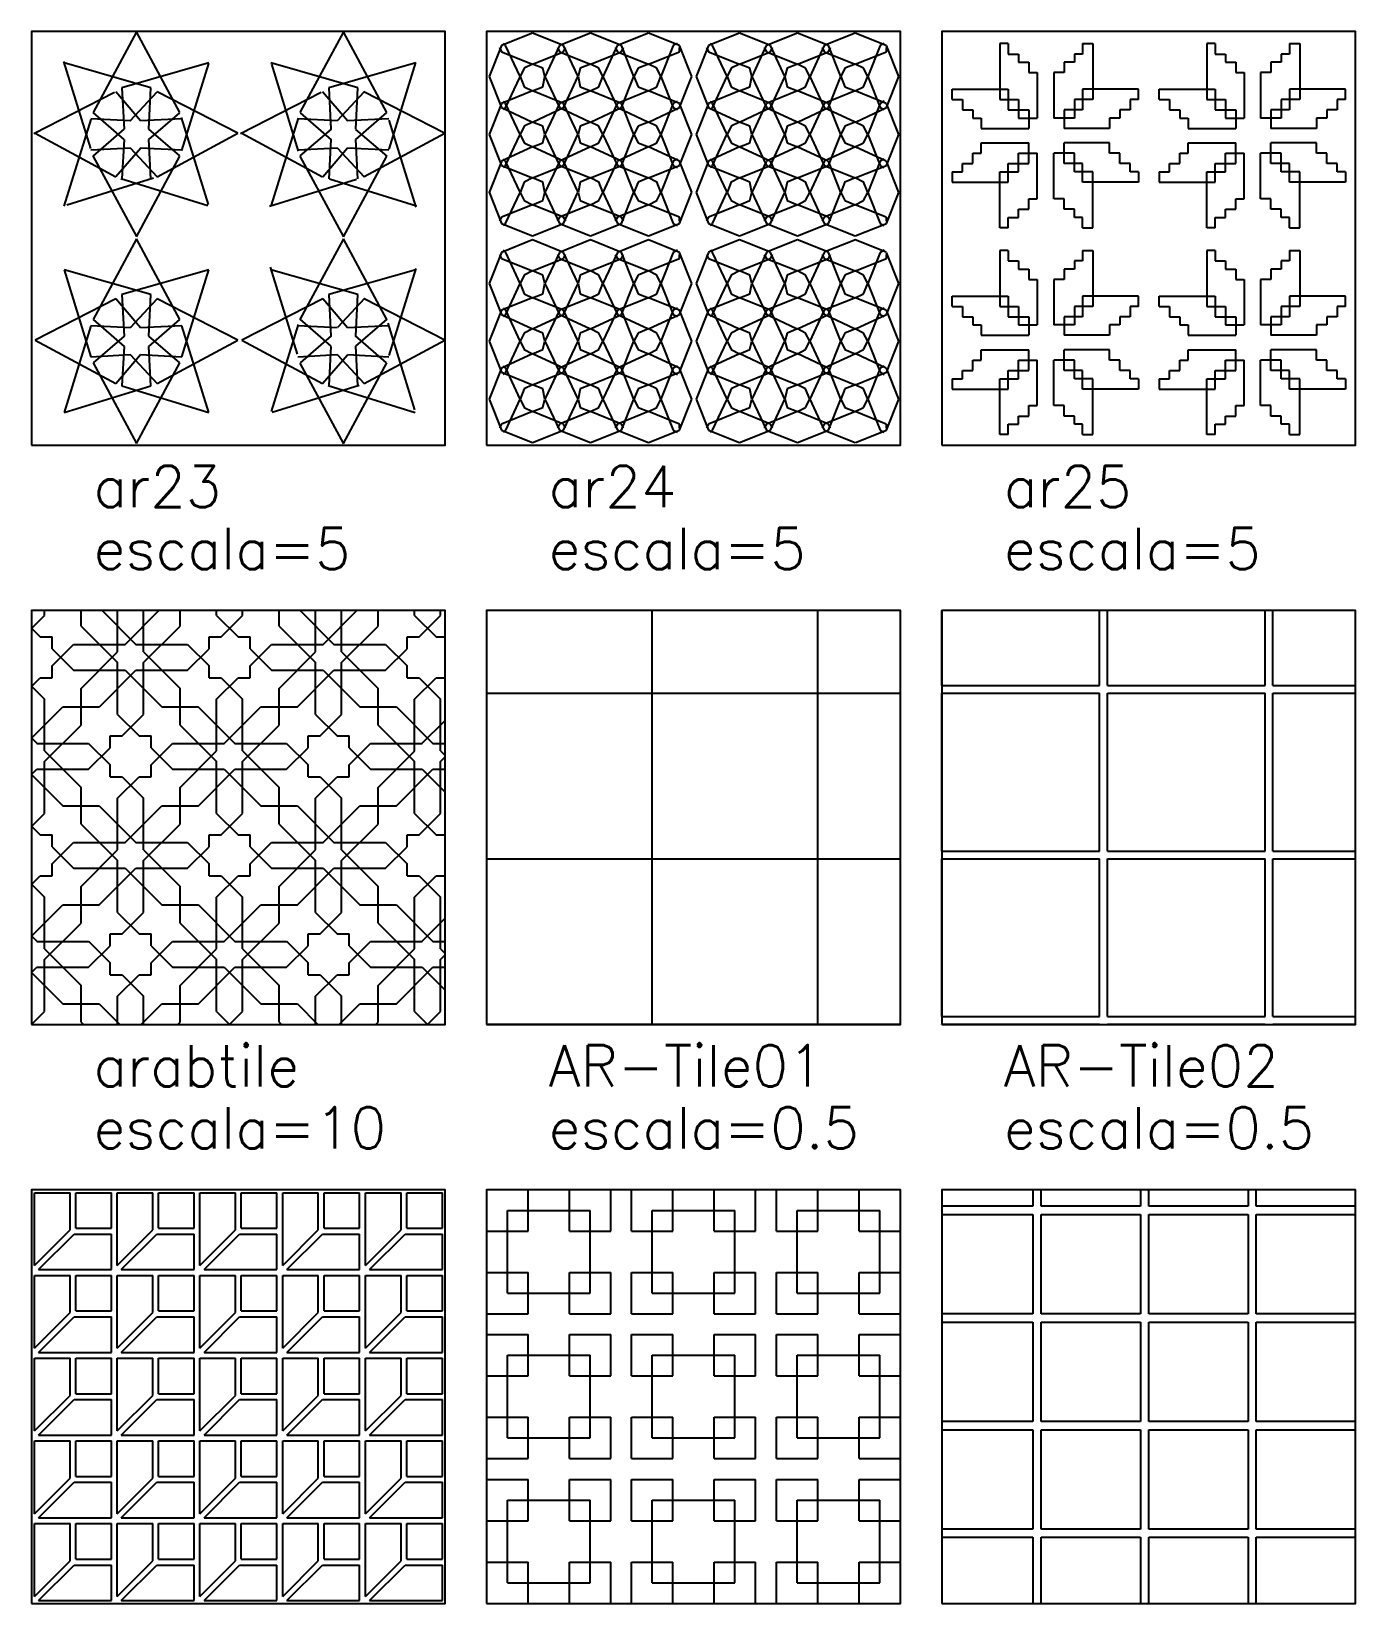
# Model space of a CAD drawing. Header units: inches. Extents: x -1 to 462, y -162 to 137.
# Drawn here: x 44 to 76, y 28 to 66 of the extents above; entities that cross this region are included whole.
import ezdxf

# ---------------------------------------------------------------- set-up
doc = ezdxf.new("R2010")
doc.units = ezdxf.units.IN
doc.header["$MEASUREMENT"] = 0
for name, color, linetype in [('HATCH', 7, 'Continuous'), ('RECTANGLE', 7, 'Continuous'), ('TEXT', 5, 'Continuous')]:
    doc.layers.add(name, color=color, linetype=linetype)
doc.styles.add('nr', font='simplex.shx')

msp = doc.modelspace()

# ---------------------------------------------------------------- hatches: boundary and pattern name
at = {"layer": 'HATCH'}
h = msp.add_hatch(dxfattribs=at)
h.set_pattern_fill('AR23', color=256, scale=5, style=0, pattern_type=2)
h.set_pattern_definition([(319.0856, (45.45, 59), (34.9999910404786, -30.00001190080878), [0.99247, -98.254695]), (266.9871999999999, (46.2, 58.34999999999999), (-3.020834205696987e-07, -5.000000896012411), [0.9513150000000001, -94.18017499999999]), (342.8015, (46.15000000000001, 57.40000000000001), (65.00001218662302, -19.99995204368025), [2.198295, -217.631185]), (107.1985, (48.25, 56.75), (-44.99989558479326, 145.000030401589), [2.198295, -217.631185]), (182.8624, (47.59999999999999, 58.84999999999999), (-95.00000008265181, -4.999993233781153), [1.00125, -99.123675]), (130.6013, (46.59999999999999, 58.8), (-4.999999676983542, 5.000000369338935), [0.921955, -45.17576999999999]), (207.1497, (46, 59.5), (-184.9999673653353, -95.00005886359952), [2.19146, -216.95461]), (331.6992, (44.05, 58.5), (9.99999711498744, -5.000005668033573), [2.214725, -71.60939]), (49.3987, (46, 57.45), (25.00000210618546, 29.99999509077873), [0.921955, -45.17576999999999]), (357.1376000000001, (46.59999999999999, 58.15000000000001), (4.999998403369144, 2.453568820753871e-06), [1.00125, -99.123675]), (72.8015, (47.59999999999999, 58.09999999999999), (19.99995204368021, 65.00001218662304), [2.198295, -217.631185]), (195.9454, (48.25, 60.2), (-14.99999918361238, -5.000003209586752), [2.184035, -34.216515]), (272.8624, (46.15000000000001, 59.59999999999999), (4.999993233781105, -95.00000008265181), [1.00125, -99.123675]), (220.9144, (46.2, 58.59999999999999), (-39.99998901158046, -35.0000092740183), [0.99247, -98.254695]), (298.3008, (45.45, 57.95), (30.00004437104649, -54.99997559881542), [2.214724999999999, -71.60938999999998]), (61.6992, (46.5, 56), (5.000005668033576, 9.999997114987439), [2.214724999999999, -71.60938999999998]), (139.0856, (47.55, 57.95), (-34.9999910404786, 30.00001190080878), [0.99247, -98.254695]), (87.13760000000002, (46.8, 58.59999999999999), (-2.453568818325258e-06, 4.999998403369144), [1.00125, -99.123675]), (164.0546, (46.84999999999999, 59.59999999999999), (-20.00000063326075, 4.999999446481903), [2.184035, -34.216515]), (287.1985, (44.75, 60.2), (44.99989558479331, -145.000030401589), [2.198294999999999, -217.631185]), (3.0128, (45.40000000000001, 58.09999999999999), (90.00000005848693, 5.000020524395399), [0.9513149999999999, -94.18017499999996]), (312.8789, (46.34999999999999, 58.15000000000001), (4.999999639869265, -5.000003147602231), [0.9552499999999999, -94.569615]), (28.3008, (47, 57.45), (54.99997559881541, 30.00004437104652), [2.214725, -71.60939]), (152.8503, (48.95, 58.5), (-10.0000006840428, 5.000003422313176), [2.19146, -216.95461]), (227.1211, (47, 59.5), (-59.99999876623819, -65.00000396470405), [0.9552499999999999, -94.569615]), (176.9872, (46.34999999999999, 58.8), (-5.000000896012411, 3.020834158512509e-07), [0.9513149999999999, -94.18017499999996]), (252.8015, (45.40000000000001, 58.84999999999999), (-19.99995204368019, -65.00001218662304), [2.198295, -217.631185]), (17.1985, (44.75, 56.75), (145.000030401589, 44.99989558479328), [2.198295, -217.631185]), (93.0128, (46.84999999999999, 57.40000000000001), (-5.000020524395403, 90.00000005848693), [0.9513149999999999, -94.18017499999996]), (40.91439999999999, (46.8, 58.34999999999999), (39.99998901158045, 35.00000927401831), [0.99247, -98.254695]), (118.3008, (47.55, 59), (-30.00004437104652, 54.99997559881541), [2.214725, -71.60939]), (241.6992, (46.5, 60.95), (-5.000005668033581, -9.999997114987437), [2.214725, -71.60939])])
h.paths.add_polyline_path([(44, 56), (54, 56), (54, 66), (44, 66)])
h = msp.add_hatch(dxfattribs=at)
h.set_pattern_fill('AR24', color=256, scale=5, style=0, pattern_type=2)
h.set_pattern_definition([(201.8014, (58.90000000000001, 60.95), (-10.00000118598219, -4.999996666436876), [0.807775, -26.11805]), (244.9831, (58.15000000000001, 60.65000000000001), (-30.000009167887, -64.99999790085532), [0.8276450000000001, -81.93708000000001]), (295.0169, (57.8, 59.90000000000001), (5.00000072831503, -10.0000010274024), [0.8276450000000001, -81.93708000000001]), (334.9830999999999, (58.15000000000001, 59.15000000000001), (64.99999790085529, -30.00000916788706), [0.8276449999999999, -81.93707999999998]), (25.0169, (58.90000000000001, 58.8), (10.00000102740241, 5.000000728315026), [0.8276450000000001, -81.93708000000001]), (68.1986, (59.65000000000001, 59.15000000000001), (4.999999552503244, 15.00000136505385), [0.807775, -26.11805]), (111.8014, (59.95, 59.90000000000001), (-4.999996666436877, 10.00000118598219), [0.8077749999999998, -26.11804999999999]), (158.1986, (59.65000000000001, 60.65000000000001), (-15.00000136505385, 4.999999552503248), [0.807775, -26.11805]), (201.8014, (57.5, 60.95), (-10.00000118598219, -4.999996666436876), [0.807775, -26.11805]), (244.9831, (56.75, 60.65000000000001), (-30.000009167887, -64.99999790085532), [0.8276450000000001, -81.93708000000001]), (295.0169, (56.40000000000001, 59.90000000000001), (5.00000072831503, -10.0000010274024), [0.8276450000000001, -81.93708000000001]), (334.9830999999999, (56.75, 59.15000000000001), (64.99999790085529, -30.00000916788706), [0.8276449999999999, -81.93707999999998]), (25.0169, (57.5, 58.8), (10.00000102740241, 5.000000728315026), [0.8276450000000001, -81.93708000000001]), (68.1986, (58.25, 59.15000000000001), (4.999999552503244, 15.00000136505385), [0.807775, -26.11805]), (111.8014, (58.55, 59.90000000000001), (-4.999996666436877, 10.00000118598219), [0.8077749999999998, -26.11804999999999]), (158.1986, (58.25, 60.65000000000001), (-15.00000136505385, 4.999999552503248), [0.807775, -26.11805]), (201.8014, (56.09999999999999, 60.95), (-10.00000118598219, -4.999996666436876), [0.807775, -26.11805]), (248.1986, (55.34999999999999, 60.65000000000001), (-4.999999552503249, -15.00000136505385), [0.807775, -26.11805]), (291.8014, (55.05, 59.90000000000001), (4.999996666436876, -10.00000118598219), [0.807775, -26.11805]), (334.9830999999999, (55.34999999999999, 59.15000000000001), (64.99999790085529, -30.00000916788706), [0.8276449999999999, -81.93707999999998]), (25.0169, (56.09999999999999, 58.8), (10.00000102740241, 5.000000728315026), [0.8276450000000001, -81.93708000000001]), (64.9831, (56.84999999999999, 59.15000000000001), (30.00000916788702, 64.9999979008553), [0.8276450000000001, -81.93708000000001]), (115.0169, (57.2, 59.90000000000001), (-5.000000728315026, 10.00000102740241), [0.8276450000000001, -81.93708000000001]), (158.1986, (56.84999999999999, 60.65000000000001), (-15.00000136505385, 4.999999552503248), [0.807775, -26.11805]), (201.8014, (56.09999999999999, 59.55), (-10.00000118598219, -4.999996666436876), [0.807775, -26.11805]), (248.1986, (55.34999999999999, 59.25), (-4.999999552503249, -15.00000136505385), [0.807775, -26.11805]), (291.8014, (55.05, 58.5), (4.999996666436876, -10.00000118598219), [0.807775, -26.11805]), (338.1986, (55.34999999999999, 57.75), (15.00000136505385, -4.99999955250325), [0.807775, -26.11805]), (21.8014, (56.09999999999999, 57.45), (10.00000118598218, 4.999996666436876), [0.807775, -26.11805]), (64.9831, (56.84999999999999, 57.75), (30.00000916788702, 64.9999979008553), [0.8276450000000001, -81.93708000000001]), (115.0169, (57.2, 58.5), (-5.000000728315026, 10.00000102740241), [0.8276450000000001, -81.93708000000001]), (158.1986, (56.84999999999999, 59.25), (-15.00000136505385, 4.999999552503248), [0.807775, -26.11805]), (201.8014, (57.5, 58.8), (-10.00000118598219, -4.999996666436876), [0.26926, -26.656565]), (255.9638, (57.25, 58.7), (5.005972490979005e-06, -5.000002879359164), [0.206155, -20.409375]), (284.0362, (57.2, 58.5), (4.999990286806231, -15.0000027299487), [0.206155, -20.409375]), (338.1986, (57.25, 58.3), (15.00000136505385, -4.99999955250325), [0.26926, -26.656565]), (26.5651, (57.5, 58.2), (4.999995789704538, 5.000006546981903), [0.223605, -10.956735]), (63.4349, (57.7, 58.3), (2.024535763478497e-06, 5.00000005031209), [0.223605, -10.956735]), (116.5651, (57.8, 58.5), (-5.000006546981903, 4.999995789704538), [0.223605, -10.956735]), (153.4349, (57.7, 58.7), (-5.00000005031209, 2.024535762923385e-06), [0.223605, -10.956735]), (205.0169, (57.5, 58.2), (-10.00000102740241, -5.000000728315026), [0.8276450000000001, -81.93708000000001]), (244.9831, (56.75, 57.84999999999999), (-30.000009167887, -64.99999790085532), [0.8276450000000001, -81.93708000000001]), (295.0169, (56.40000000000001, 57.09999999999999), (5.00000072831503, -10.0000010274024), [0.8276450000000001, -81.93708000000001]), (338.1986, (56.75, 56.34999999999999), (15.00000136505385, -4.99999955250325), [0.807775, -26.11805]), (21.8014, (57.5, 56.05), (10.00000118598218, 4.999996666436876), [0.807775, -26.11805]), (68.1986, (58.25, 56.34999999999999), (4.999999552503244, 15.00000136505385), [0.807775, -26.11805]), (111.8014, (58.55, 57.09999999999999), (-4.999996666436877, 10.00000118598219), [0.8077749999999998, -26.11804999999999]), (154.9831, (58.25, 57.84999999999999), (-64.99999790085532, 30.000009167887), [0.8276450000000001, -81.93708000000001]), (205.0169, (56.09999999999999, 58.2), (-10.00000102740241, -5.000000728315026), [0.8276450000000001, -81.93708000000001]), (248.1986, (55.34999999999999, 57.84999999999999), (-4.999999552503249, -15.00000136505385), [0.807775, -26.11805]), (291.8014, (55.05, 57.09999999999999), (4.999996666436876, -10.00000118598219), [0.807775, -26.11805]), (338.1986, (55.34999999999999, 56.34999999999999), (15.00000136505385, -4.99999955250325), [0.807775, -26.11805]), (21.8014, (56.09999999999999, 56.05), (10.00000118598218, 4.999996666436876), [0.807775, -26.11805]), (64.9831, (56.84999999999999, 56.34999999999999), (30.00000916788702, 64.9999979008553), [0.8276450000000001, -81.93708000000001]), (115.0169, (57.2, 57.09999999999999), (-5.000000728315026, 10.00000102740241), [0.8276450000000001, -81.93708000000001]), (154.9831, (56.84999999999999, 57.84999999999999), (-64.99999790085532, 30.000009167887), [0.8276450000000001, -81.93708000000001]), (206.5651, (56.09999999999999, 57.45), (-4.999995789704538, -5.000006546981903), [0.223605, -10.956735]), (248.1986, (55.90000000000001, 57.34999999999999), (-4.999999552503249, -15.00000136505385), [0.26926, -26.656565]), (296.5651, (55.8, 57.09999999999999), (5.000006546981901, -4.99999578970454), [0.2236049999999999, -10.956735]), (333.4349, (55.90000000000001, 56.90000000000001), (5.00000005031209, -2.024535763200941e-06), [0.223605, -10.956735]), (21.8014, (56.09999999999999, 56.8), (10.00000118598218, 4.999996666436876), [0.26926, -26.656565]), (75.9638, (56.34999999999999, 56.90000000000001), (-5.005972490562671e-06, 5.000002879359165), [0.206155, -20.409375]), (101.3099, (56.40000000000001, 57.09999999999999), (-4.999988160808027, 20.00000376115476), [0.25495, -25.24014499999999]), (158.1986, (56.34999999999999, 57.34999999999999), (-15.00000136505385, 4.999999552503248), [0.26926, -26.656565]), (45, (55.40000000000001, 56.3), (0, 5.00000154724476), [0.07071, -7.000354999999999]), (64.9831, (55.45, 56.34999999999999), (30.00000916788702, 64.9999979008553), [0.8276450000000001, -81.93708000000001]), (115.0169, (55.8, 57.09999999999999), (-5.000000728315026, 10.00000102740241), [0.8276450000000001, -81.93708000000001]), (135, (55.45, 57.84999999999999), (-5.00000154724476, 0), [0.07071, -7.000354999999999]), (201.8014, (56.09999999999999, 56.8), (-10.00000118598219, -4.999996666436876), [0.807775, -26.11805]), (243.4349, (55.34999999999999, 56.5), (-2.024535762923385e-06, -5.00000005031209), [0.111805, -11.068535]), (116.5651, (56.90000000000001, 56.40000000000001), (-5.000006546981903, 4.999995789704538), [0.111805, -11.068535]), (158.1986, (56.84999999999999, 56.5), (-15.00000136505385, 4.999999552503248), [0.807775, -26.11805]), (201.8014, (57.5, 56.8), (-10.00000118598219, -4.999996666436876), [0.807775, -26.11805]), (243.4349, (56.75, 56.5), (-2.024535762923385e-06, -5.00000005031209), [0.111805, -11.068535]), (116.5651, (58.3, 56.40000000000001), (-5.000006546981903, 4.999995789704538), [0.111805, -11.068535]), (158.1986, (58.25, 56.5), (-15.00000136505385, 4.999999552503248), [0.807775, -26.11805]), (205.0169, (58.90000000000001, 58.2), (-10.00000102740241, -5.000000728315026), [0.8276450000000001, -81.93708000000001]), (244.9831, (58.15000000000001, 57.84999999999999), (-30.000009167887, -64.99999790085532), [0.8276450000000001, -81.93708000000001]), (295.0169, (57.8, 57.09999999999999), (5.00000072831503, -10.0000010274024), [0.8276450000000001, -81.93708000000001]), (338.1986, (58.15000000000001, 56.34999999999999), (15.00000136505385, -4.99999955250325), [0.807775, -26.11805]), (21.8014, (58.90000000000001, 56.05), (10.00000118598218, 4.999996666436876), [0.807775, -26.11805]), (68.1986, (59.65000000000001, 56.34999999999999), (4.999999552503244, 15.00000136505385), [0.807775, -26.11805]), (111.8014, (59.95, 57.09999999999999), (-4.999996666436877, 10.00000118598219), [0.8077749999999998, -26.11804999999999]), (154.9831, (59.65000000000001, 57.84999999999999), (-64.99999790085532, 30.000009167887), [0.8276450000000001, -81.93708000000001]), (201.8014, (58.90000000000001, 56.8), (-10.00000118598219, -4.999996666436876), [0.807775, -26.11805]), (243.4349, (58.15000000000001, 56.5), (-2.024535762923385e-06, -5.00000005031209), [0.111805, -11.068535]), (201.8014, (58.90000000000001, 57.45), (-10.00000118598219, -4.999996666436876), [0.26926, -26.656565]), (248.1986, (58.65000000000001, 57.34999999999999), (-4.999999552503249, -15.00000136505385), [0.26926, -26.656565]), (296.5651, (58.55, 57.09999999999999), (5.000006546981901, -4.99999578970454), [0.2236049999999999, -10.956735]), (338.1986, (58.65000000000001, 56.90000000000001), (15.00000136505385, -4.99999955250325), [0.26926, -26.656565]), (26.5651, (58.90000000000001, 56.8), (4.999995789704538, 5.000006546981903), [0.223605, -10.956735]), (63.4349, (59.09999999999999, 56.90000000000001), (2.024535763478497e-06, 5.00000005031209), [0.223605, -10.956735]), (111.8014, (59.2, 57.09999999999999), (-4.999996666436877, 10.00000118598219), [0.2692599999999999, -26.65656499999999]), (153.4349, (59.09999999999999, 57.34999999999999), (-5.00000005031209, 2.024535762923385e-06), [0.223605, -10.956735]), (90, (59.65000000000001, 56.40000000000001), (-4.999999999999999, 5), [0.1, -4.9]), (158.1986, (59.65000000000001, 56.5), (-15.00000136505385, 4.999999552503248), [0.807775, -26.11805]), (206.5651, (59.59999999999999, 57.90000000000001), (-4.999995789704538, -5.000006546981903), [0.111805, -11.068535]), (248.1986, (59.5, 57.84999999999999), (-4.999999552503249, -15.00000136505385), [0.807775, -26.11805]), (291.8014, (59.2, 57.09999999999999), (4.999996666436876, -10.00000118598219), [0.807775, -26.11805]), (333.4349, (59.5, 56.34999999999999), (5.00000005031209, -2.024535763200941e-06), [0.111805, -11.068535]), (201.8014, (58.90000000000001, 58.8), (-10.00000118598219, -4.999996666436876), [0.26926, -26.656565]), (243.4349, (58.65000000000001, 58.7), (-2.024535762923385e-06, -5.00000005031209), [0.223605, -10.956735]), (296.5651, (58.55, 58.5), (5.000006546981901, -4.99999578970454), [0.2236049999999999, -10.956735]), (338.1986, (58.65000000000001, 58.3), (15.00000136505385, -4.99999955250325), [0.26926, -26.656565]), (26.5651, (58.90000000000001, 58.2), (4.999995789704538, 5.000006546981903), [0.223605, -10.956735]), (63.4349, (59.09999999999999, 58.3), (2.024535763478497e-06, 5.00000005031209), [0.223605, -10.956735]), (116.5651, (59.2, 58.5), (-5.000006546981903, 4.999995789704538), [0.223605, -10.956735]), (153.4349, (59.09999999999999, 58.7), (-5.00000005031209, 2.024535762923385e-06), [0.223605, -10.956735]), (201.8014, (57.5, 59.55), (-10.00000118598219, -4.999996666436876), [0.807775, -26.11805]), (244.9831, (56.75, 59.25), (-30.000009167887, -64.99999790085532), [0.8276450000000001, -81.93708000000001]), (295.0169, (56.40000000000001, 58.5), (5.00000072831503, -10.0000010274024), [0.8276450000000001, -81.93708000000001]), (338.1986, (56.75, 57.75), (15.00000136505385, -4.99999955250325), [0.807775, -26.11805]), (21.8014, (57.5, 57.45), (10.00000118598218, 4.999996666436876), [0.807775, -26.11805]), (68.1986, (58.25, 57.75), (4.999999552503244, 15.00000136505385), [0.807775, -26.11805]), (111.8014, (58.55, 58.5), (-4.999996666436877, 10.00000118598219), [0.8077749999999998, -26.11804999999999]), (158.1986, (58.25, 59.25), (-15.00000136505385, 4.999999552503248), [0.807775, -26.11805]), (201.8014, (58.90000000000001, 59.55), (-10.00000118598219, -4.999996666436876), [0.807775, -26.11805]), (244.9831, (58.15000000000001, 59.25), (-30.000009167887, -64.99999790085532), [0.8276450000000001, -81.93708000000001]), (295.0169, (57.8, 58.5), (5.00000072831503, -10.0000010274024), [0.8276450000000001, -81.93708000000001]), (338.1986, (58.15000000000001, 57.75), (15.00000136505385, -4.99999955250325), [0.807775, -26.11805]), (21.8014, (58.90000000000001, 57.45), (10.00000118598218, 4.999996666436876), [0.807775, -26.11805]), (68.1986, (59.65000000000001, 57.75), (4.999999552503244, 15.00000136505385), [0.807775, -26.11805]), (111.8014, (59.95, 58.5), (-4.999996666436877, 10.00000118598219), [0.8077749999999998, -26.11804999999999]), (158.1986, (59.65000000000001, 59.25), (-15.00000136505385, 4.999999552503248), [0.807775, -26.11805]), (45, (55.40000000000001, 59.09999999999999), (0, 5.00000154724476), [0.07071, -7.000354999999999]), (64.9831, (55.45, 59.15000000000001), (30.00000916788702, 64.9999979008553), [0.8276450000000001, -81.93708000000001]), (115.0169, (55.8, 59.90000000000001), (-5.000000728315026, 10.00000102740241), [0.8276450000000001, -81.93708000000001]), (135, (55.45, 60.65000000000001), (-5.00000154724476, 0), [0.07071, -7.000354999999999]), (206.5651, (56.09999999999999, 60.2), (-4.999995789704538, -5.000006546981903), [0.223605, -10.956735]), (243.4349, (55.90000000000001, 60.09999999999999), (-2.024535762923385e-06, -5.00000005031209), [0.223605, -10.956735]), (291.8014, (55.8, 59.90000000000001), (4.999996666436876, -10.00000118598219), [0.26926, -26.656565]), (333.4349, (55.90000000000001, 59.65000000000001), (5.00000005031209, -2.024535763200941e-06), [0.223605, -10.956735]), (21.8014, (56.09999999999999, 59.55), (10.00000118598218, 4.999996666436876), [0.26926, -26.656565]), (78.6901, (56.34999999999999, 59.65000000000001), (-1.853313021105141e-06, 5.000001457541944), [0.25495, -25.240145]), (104.0362, (56.40000000000001, 59.90000000000001), (-4.999990286806223, 15.0000027299487), [0.206155, -20.409375]), (158.1986, (56.34999999999999, 60.09999999999999), (-15.00000136505385, 4.999999552503248), [0.26926, -26.656565]), (201.8014, (57.5, 60.2), (-10.00000118598219, -4.999996666436876), [0.26926, -26.656565]), (255.9638, (57.25, 60.09999999999999), (5.005972490979005e-06, -5.000002879359164), [0.206155, -20.409375]), (281.3099, (57.2, 59.90000000000001), (4.999988160808033, -20.00000376115476), [0.2549499999999999, -25.24014499999999]), (338.1986, (57.25, 59.65000000000001), (15.00000136505385, -4.99999955250325), [0.26926, -26.656565]), (26.5651, (57.5, 59.55), (4.999995789704538, 5.000006546981903), [0.223605, -10.956735]), (68.1986, (57.7, 59.65000000000001), (4.999999552503244, 15.00000136505385), [0.26926, -26.656565]), (116.5651, (57.8, 59.90000000000001), (-5.000006546981903, 4.999995789704538), [0.223605, -10.956735]), (153.4349, (57.7, 60.09999999999999), (-5.00000005031209, 2.024535762923385e-06), [0.223605, -10.956735]), (201.8014, (58.90000000000001, 60.2), (-10.00000118598219, -4.999996666436876), [0.26926, -26.656565]), (243.4349, (58.65000000000001, 60.09999999999999), (-2.024535762923385e-06, -5.00000005031209), [0.223605, -10.956735]), (291.8014, (58.55, 59.90000000000001), (4.999996666436876, -10.00000118598219), [0.26926, -26.656565]), (338.1986, (58.65000000000001, 59.65000000000001), (15.00000136505385, -4.99999955250325), [0.26926, -26.656565]), (26.5651, (58.90000000000001, 59.55), (4.999995789704538, 5.000006546981903), [0.223605, -10.956735]), (68.1986, (59.09999999999999, 59.65000000000001), (4.999999552503244, 15.00000136505385), [0.26926, -26.656565]), (116.5651, (59.2, 59.90000000000001), (-5.000006546981903, 4.999995789704538), [0.223605, -10.956735]), (153.4349, (59.09999999999999, 60.09999999999999), (-5.00000005031209, 2.024535762923385e-06), [0.223605, -10.956735]), (206.5651, (56.09999999999999, 58.8), (-4.999995789704538, -5.000006546981903), [0.223605, -10.956735]), (243.4349, (55.90000000000001, 58.7), (-2.024535762923385e-06, -5.00000005031209), [0.223605, -10.956735]), (296.5651, (55.8, 58.5), (5.000006546981901, -4.99999578970454), [0.2236049999999999, -10.956735]), (333.4349, (55.90000000000001, 58.3), (5.00000005031209, -2.024535763200941e-06), [0.223605, -10.956735]), (21.8014, (56.09999999999999, 58.2), (10.00000118598218, 4.999996666436876), [0.26926, -26.656565]), (75.9638, (56.34999999999999, 58.3), (-5.005972490562671e-06, 5.000002879359165), [0.206155, -20.409375]), (104.0362, (56.40000000000001, 58.5), (-4.999990286806223, 15.0000027299487), [0.206155, -20.409375]), (158.1986, (56.34999999999999, 58.7), (-15.00000136505385, 4.999999552503248), [0.26926, -26.656565]), (201.8014, (57.5, 57.45), (-10.00000118598219, -4.999996666436876), [0.26926, -26.656565]), (258.6901, (57.25, 57.34999999999999), (1.853313018329583e-06, -5.000001457541944), [0.25495, -25.240145]), (284.0362, (57.2, 57.09999999999999), (4.999990286806231, -15.0000027299487), [0.206155, -20.409375]), (338.1986, (57.25, 56.90000000000001), (15.00000136505385, -4.99999955250325), [0.26926, -26.656565]), (26.5651, (57.5, 56.8), (4.999995789704538, 5.000006546981903), [0.223605, -10.956735]), (63.4349, (57.7, 56.90000000000001), (2.024535763478497e-06, 5.00000005031209), [0.223605, -10.956735]), (111.8014, (57.8, 57.09999999999999), (-4.999996666436877, 10.00000118598219), [0.2692599999999999, -26.65656499999999]), (153.4349, (57.7, 57.34999999999999), (-5.00000005031209, 2.024535762923385e-06), [0.223605, -10.956735]), (206.5651, (59.59999999999999, 59.3), (-4.999995789704538, -5.000006546981903), [0.111805, -11.068535]), (248.1986, (59.5, 59.25), (-4.999999552503249, -15.00000136505385), [0.807775, -26.11805]), (291.8014, (59.2, 58.5), (4.999996666436876, -10.00000118598219), [0.807775, -26.11805]), (333.4349, (59.5, 57.75), (5.00000005031209, -2.024535763200941e-06), [0.111805, -11.068535]), (45, (55.40000000000001, 57.7), (0, 5.00000154724476), [0.07071, -7.000354999999999]), (64.9831, (55.45, 57.75), (30.00000916788702, 64.9999979008553), [0.8276450000000001, -81.93708000000001]), (115.0169, (55.8, 58.5), (-5.000000728315026, 10.00000102740241), [0.8276450000000001, -81.93708000000001]), (135, (55.45, 59.25), (-5.00000154724476, 0), [0.07071, -7.000354999999999]), (296.5651, (58.09999999999999, 60.59999999999999), (5.000006546981901, -4.99999578970454), [0.111805, -11.068535]), (338.1986, (58.15000000000001, 60.5), (15.00000136505385, -4.99999955250325), [0.807775, -26.11805]), (21.8014, (58.90000000000001, 60.2), (10.00000118598218, 4.999996666436876), [0.807775, -26.11805]), (90, (59.65000000000001, 60.5), (-4.999999999999999, 5), [0.1, -4.9]), (296.5651, (55.3, 60.59999999999999), (5.000006546981901, -4.99999578970454), [0.111805, -11.068535]), (338.1986, (55.34999999999999, 60.5), (15.00000136505385, -4.99999955250325), [0.807775, -26.11805]), (21.8014, (56.09999999999999, 60.2), (10.00000118598218, 4.999996666436876), [0.807775, -26.11805]), (63.4349, (56.84999999999999, 60.5), (2.024535763478497e-06, 5.00000005031209), [0.111805, -11.068535]), (296.5651, (56.7, 60.59999999999999), (5.000006546981901, -4.99999578970454), [0.111805, -11.068535]), (338.1986, (56.75, 60.5), (15.00000136505385, -4.99999955250325), [0.807775, -26.11805]), (21.8014, (57.5, 60.2), (10.00000118598218, 4.999996666436876), [0.807775, -26.11805]), (63.4349, (58.25, 60.5), (2.024535763478497e-06, 5.00000005031209), [0.111805, -11.068535]), (206.5651, (59.59999999999999, 60.7), (-4.999995789704538, -5.000006546981903), [0.111805, -11.068535]), (248.1986, (59.5, 60.65000000000001), (-4.999999552503249, -15.00000136505385), [0.807775, -26.11805]), (291.8014, (59.2, 59.90000000000001), (4.999996666436876, -10.00000118598219), [0.807775, -26.11805]), (333.4349, (59.5, 59.15000000000001), (5.00000005031209, -2.024535763200941e-06), [0.111805, -11.068535])])
h.paths.add_polyline_path([(55, 56), (65, 56), (65, 66), (55, 66)])
h = msp.add_hatch(dxfattribs=at)
h.set_pattern_fill('AR25', color=256, scale=5, style=0, pattern_type=2)
h.set_pattern_definition([(270, (67.4, 60.7), (4.999999999999999, -5.000000000000001), [1.1, -3.9]), (0, (67.4, 59.59999999999999), (5, 5), [0.2, -4.8]), (180, (67.6, 60.7), (-5.000000000000001, -4.999999999999999), [0.2, -4.8]), (270, (67.6, 59.59999999999999), (4.999999999999999, -5.000000000000001), [0.25, -4.75]), (270, (67.85, 59.34999999999999), (4.999999999999999, -5.000000000000001), [0.25, -4.75]), (0, (67.6, 59.34999999999999), (5, 5), [0.25, -4.75]), (270, (68.1, 59.09999999999999), (4.999999999999999, -5.000000000000001), [0.2, -4.8]), (0, (67.85, 59.09999999999999), (5, 5), [0.25, -4.75]), (0, (68.1, 58.90000000000001), (5, 5), [0.2, -4.8]), (0, (68.1, 60), (5, 5), [0.2, -4.8]), (270, (68.3, 60), (4.999999999999999, -5.000000000000001), [1.1, -3.9]), (0, (67.85, 60.25), (5, 5), [0.25, -4.75]), (270, (68.1, 60.25), (4.999999999999999, -5.000000000000001), [0.25, -4.75]), (0, (67.6, 60.45), (5, 5), [0.25, -4.75]), (270, (67.85, 60.45), (4.999999999999999, -5.000000000000001), [0.2, -4.8]), (270, (67.6, 60.7), (4.999999999999999, -5.000000000000001), [0.25, -4.75]), (0, (66.25, 59.34999999999999), (5, 5), [0.25, -4.75]), (0, (66.5, 59.09999999999999), (5, 5), [0.25, -4.75]), (270, (66.5, 59.34999999999999), (4.999999999999999, -5.000000000000001), [0.25, -4.75]), (0, (66.75, 58.90000000000001), (5, 5), [0.2, -4.8]), (270, (66.75, 59.09999999999999), (4.999999999999999, -5.000000000000001), [0.2, -4.8]), (0, (66.95, 58.65000000000001), (5, 5), [1.15, -3.85]), (270, (66.95, 58.90000000000001), (4.999999999999999, -5.000000000000001), [0.25, -4.75]), (270, (68.1, 58.90000000000001), (4.999999999999999, -5.000000000000001), [0.25, -4.75]), (270, (67.85, 59.09999999999999), (4.999999999999999, -5.000000000000001), [0.2, -4.8]), (0, (67.85, 58.90000000000001), (5, 5), [0.25, -4.75]), (270, (67.6, 59.34999999999999), (4.999999999999999, -5.000000000000001), [0.25, -4.75]), (0, (67.6, 59.09999999999999), (5, 5), [0.25, -4.75]), (0, (67.4, 59.34999999999999), (5, 5), [0.2, -4.8]), (90, (66.25, 59.34999999999999), (-4.999999999999999, 5), [0.25, -4.75]), (270, (67.4, 59.59999999999999), (4.999999999999999, -5.000000000000001), [0.25, -4.75]), (0, (66.25, 59.59999999999999), (5, 5), [1.15, -3.85]), (0, (66.25, 57.34999999999999), (5, 5), [1.15, -3.85]), (90, (67.4, 57.34999999999999), (-4.999999999999999, 5), [0.25, -4.75]), (270, (66.25, 57.59999999999999), (4.999999999999999, -5.000000000000001), [0.25, -4.75]), (0, (67.4, 57.59999999999999), (5, 5), [0.2, -4.8]), (0, (67.6, 57.8), (5, 5), [0.25, -4.75]), (90, (67.6, 57.59999999999999), (-4.999999999999999, 5), [0.2, -4.8]), (0, (67.85, 58.05), (5, 5), [0.25, -4.75]), (90, (67.85, 57.8), (-4.999999999999999, 5), [0.25, -4.75]), (90, (68.1, 58.05), (-4.999999999999999, 5), [0.25, -4.75]), (90, (66.95, 58.05), (-4.999999999999999, 5), [0.25, -4.75]), (0, (66.95, 58.3), (5, 5), [1.15, -3.85]), (90, (66.75, 57.8), (-4.999999999999999, 5), [0.25, -4.75]), (0, (66.75, 58.05), (5, 5), [0.2, -4.8]), (90, (66.5, 57.59999999999999), (-4.999999999999999, 5), [0.2, -4.8]), (0, (66.5, 57.8), (5, 5), [0.25, -4.75]), (0, (66.25, 57.59999999999999), (5, 5), [0.25, -4.75]), (90, (67.6, 56.25), (-4.999999999999999, 5), [0.25, -4.75]), (90, (67.85, 56.5), (-4.999999999999999, 5), [0.2, -4.8]), (0, (67.6, 56.5), (5, 5), [0.25, -4.75]), (90, (68.1, 56.7), (-4.999999999999999, 5), [0.25, -4.75]), (0, (67.85, 56.7), (5, 5), [0.25, -4.75]), (90, (68.3, 56.95), (-4.999999999999999, 5), [1.1, -3.9]), (0, (68.1, 56.95), (5, 5), [0.2, -4.8]), (0, (68.1, 58.05), (5, 5), [0.2, -4.8]), (0, (67.85, 57.8), (5, 5), [0.25, -4.75]), (90, (68.1, 57.8), (-4.999999999999999, 5), [0.25, -4.75]), (0, (67.6, 57.59999999999999), (5, 5), [0.25, -4.75]), (90, (67.85, 57.59999999999999), (-4.999999999999999, 5), [0.2, -4.8]), (90, (67.6, 57.34999999999999), (-4.999999999999999, 5), [0.25, -4.75]), (180, (67.6, 56.25), (-5.000000000000001, -4.999999999999999), [0.2, -4.8]), (0, (67.4, 57.34999999999999), (5, 5), [0.2, -4.8]), (90, (67.4, 56.25), (-4.999999999999999, 5), [1.1, -3.9]), (90, (69.65, 56.25), (-4.999999999999999, 5), [1.1, -3.9]), (180, (69.65, 57.34999999999999), (-5.000000000000001, -4.999999999999999), [0.25, -4.75]), (0, (69.4, 56.25), (5, 5), [0.25, -4.75]), (90, (69.4, 57.34999999999999), (-4.999999999999999, 5), [0.25, -4.75]), (90, (69.2, 57.59999999999999), (-4.999999999999999, 5), [0.2, -4.8]), (180, (69.4, 57.59999999999999), (-5.000000000000001, -4.999999999999999), [0.2, -4.8]), (90, (68.95, 57.8), (-4.999999999999999, 5), [0.25, -4.75]), (180, (69.2, 57.8), (-5.000000000000001, -4.999999999999999), [0.25, -4.75]), (180, (68.95, 58.05), (-5.000000000000001, -4.999999999999999), [0.25, -4.75]), (180, (68.95, 56.95), (-5.000000000000001, -4.999999999999999), [0.25, -4.75]), (90, (68.7, 56.95), (-4.999999999999999, 5), [1.1, -3.9]), (180, (69.2, 56.7), (-5.000000000000001, -4.999999999999999), [0.25, -4.75]), (90, (68.95, 56.7), (-4.999999999999999, 5), [0.25, -4.75]), (180, (69.4, 56.5), (-5.000000000000001, -4.999999999999999), [0.2, -4.8]), (90, (69.2, 56.5), (-4.999999999999999, 5), [0.2, -4.8]), (90, (69.4, 56.25), (-4.999999999999999, 5), [0.25, -4.75]), (180, (70.75, 57.59999999999999), (-5.000000000000001, -4.999999999999999), [0.2, -4.8]), (180, (70.55, 57.8), (-5.000000000000001, -4.999999999999999), [0.25, -4.75]), (90, (70.55, 57.59999999999999), (-4.999999999999999, 5), [0.2, -4.8]), (180, (70.3, 58.05), (-5.000000000000001, -4.999999999999999), [0.25, -4.75]), (90, (70.3, 57.8), (-4.999999999999999, 5), [0.25, -4.75]), (180, (70.05, 58.3), (-5.000000000000001, -4.999999999999999), [1.1, -3.9]), (90, (70.05, 58.05), (-4.999999999999999, 5), [0.25, -4.75]), (90, (68.95, 58.05), (-4.999999999999999, 5), [0.25, -4.75]), (90, (69.2, 57.8), (-4.999999999999999, 5), [0.25, -4.75]), (180, (69.2, 58.05), (-5.000000000000001, -4.999999999999999), [0.25, -4.75]), (90, (69.4, 57.59999999999999), (-4.999999999999999, 5), [0.2, -4.8]), (180, (69.4, 57.8), (-5.000000000000001, -4.999999999999999), [0.2, -4.8]), (180, (69.65, 57.59999999999999), (-5.000000000000001, -4.999999999999999), [0.25, -4.75]), (270, (70.75, 57.59999999999999), (4.999999999999999, -5.000000000000001), [0.25, -4.75]), (90, (69.65, 57.34999999999999), (-4.999999999999999, 5), [0.25, -4.75]), (180, (70.75, 57.34999999999999), (-5.000000000000001, -4.999999999999999), [1.1, -3.9]), (180, (70.75, 59.59999999999999), (-5.000000000000001, -4.999999999999999), [1.1, -3.9]), (270, (69.65, 59.59999999999999), (4.999999999999999, -5.000000000000001), [0.25, -4.75]), (90, (70.75, 59.34999999999999), (-4.999999999999999, 5), [0.25, -4.75]), (180, (69.65, 59.34999999999999), (-5.000000000000001, -4.999999999999999), [0.25, -4.75]), (180, (69.4, 59.09999999999999), (-5.000000000000001, -4.999999999999999), [0.2, -4.8]), (270, (69.4, 59.34999999999999), (4.999999999999999, -5.000000000000001), [0.25, -4.75]), (180, (69.2, 58.90000000000001), (-5.000000000000001, -4.999999999999999), [0.25, -4.75]), (270, (69.2, 59.09999999999999), (4.999999999999999, -5.000000000000001), [0.2, -4.8]), (270, (68.95, 58.90000000000001), (4.999999999999999, -5.000000000000001), [0.25, -4.75]), (270, (70.05, 58.90000000000001), (4.999999999999999, -5.000000000000001), [0.25, -4.75]), (180, (70.05, 58.65000000000001), (-5.000000000000001, -4.999999999999999), [1.1, -3.9]), (270, (70.3, 59.09999999999999), (4.999999999999999, -5.000000000000001), [0.2, -4.8]), (180, (70.3, 58.90000000000001), (-5.000000000000001, -4.999999999999999), [0.25, -4.75]), (270, (70.55, 59.34999999999999), (4.999999999999999, -5.000000000000001), [0.25, -4.75]), (180, (70.55, 59.09999999999999), (-5.000000000000001, -4.999999999999999), [0.25, -4.75]), (180, (70.75, 59.34999999999999), (-5.000000000000001, -4.999999999999999), [0.2, -4.8]), (270, (69.4, 60.7), (4.999999999999999, -5.000000000000001), [0.25, -4.75]), (270, (69.2, 60.45), (4.999999999999999, -5.000000000000001), [0.2, -4.8]), (180, (69.4, 60.45), (-5.000000000000001, -4.999999999999999), [0.2, -4.8]), (270, (68.95, 60.25), (4.999999999999999, -5.000000000000001), [0.25, -4.75]), (180, (69.2, 60.25), (-5.000000000000001, -4.999999999999999), [0.25, -4.75]), (270, (68.7, 60), (4.999999999999999, -5.000000000000001), [1.1, -3.9]), (180, (68.95, 60), (-5.000000000000001, -4.999999999999999), [0.25, -4.75]), (180, (68.95, 58.90000000000001), (-5.000000000000001, -4.999999999999999), [0.25, -4.75]), (180, (69.2, 59.09999999999999), (-5.000000000000001, -4.999999999999999), [0.25, -4.75]), (270, (68.95, 59.09999999999999), (4.999999999999999, -5.000000000000001), [0.2, -4.8]), (180, (69.4, 59.34999999999999), (-5.000000000000001, -4.999999999999999), [0.2, -4.8]), (270, (69.2, 59.34999999999999), (4.999999999999999, -5.000000000000001), [0.25, -4.75]), (270, (69.4, 59.59999999999999), (4.999999999999999, -5.000000000000001), [0.25, -4.75]), (0, (69.4, 60.7), (5, 5), [0.25, -4.75]), (180, (69.65, 59.59999999999999), (-5.000000000000001, -4.999999999999999), [0.25, -4.75]), (270, (69.65, 60.7), (4.999999999999999, -5.000000000000001), [1.1, -3.9])])
h.paths.add_polyline_path([(66, 56), (76, 56), (76, 66), (66, 66)])
h = msp.add_hatch(dxfattribs=at)
h.set_pattern_fill('ARABTILE', color=256, scale=10, style=0, pattern_type=2)
h.set_pattern_definition([(0, (44.75444, 42.49556), (2.39277, 2.39277), [0.88388, -1.50888, 0.88388, -1.50888]), (0, (45.89721, 43.19638), (2.39277, 2.39277), [0.29029, -0.41053, 0.29029, -3.79442]), (0, (44.12944, 43.37944), (2.39277, 2.39277), [1.25, -2.02665, 1.25, -0.25888]), (0, (44.12944, 44.00444), (2.39277, 2.39277), [1.25, -2.02665, 1.25, -0.25888]), (0, (45.89721, 44.1875), (2.39277, 2.39277), [0.29029, -0.41053, 0.29029, -3.79442]), (0, (44.75444, 44.88833), (2.39277, 2.39277), [0.88388, -1.50888, 0.88388, -1.50888]), (90, (45.19638, 42.05362), (-2.39277, 2.39277), [0.88388, -1.50888, 0.88388, -1.50888]), (90, (45.89721, 43.19638), (-2.39277, 2.39277), [0.29029, -0.41053, 0.29029, -3.79442]), (90, (46.08027, 41.42862), (-2.39277, 2.39277), [1.25, -2.02665, 1.25, -0.25888]), (90, (46.70527, 41.42862), (-2.39277, 2.39277), [1.25, -2.02665, 1.25, -0.25888]), (90, (46.88833, 43.19638), (-2.39277, 2.39277), [0.29029, -0.41053, 0.29029, -3.79442]), (90, (47.58915, 42.05362), (-2.39277, 2.39277), [0.88388, -1.50888, 0.88388, -1.50888]), (315, (44.49556, 41.50444), (2.392764494721535, 2.392764494721535), [0.7322299999999999, -1.50888, 0.7322299999999999, -0.41053]), (315, (45.19638, 42.05362), (2.392764494721535, 2.392764494721535), [1.25, -0.25888, 1.25, -0.62544]), (315, (45.63833, 42.49556), (2.392764494721535, 2.392764494721535), [1.25, -0.25888, 1.25, -0.62544]), (315, (46.18767, 43.19656000000001), (2.392764494721535, 2.392764494721535), [0.7322299999999999, -1.50888, 0.7322299999999999, -0.41053]), (45, (48.58027, 41.79473), (-2.392764494721535, 2.392764494721535), [0.7322299999999999, -1.50888, 0.7322299999999999, -0.41053]), (45, (48.03109000000001, 42.49556), (-2.392764494721535, 2.392764494721535), [1.25, -0.25888, 1.25, -0.62544]), (45, (47.58915, 42.9375), (-2.392764494721535, 2.392764494721535), [1.25, -0.25888, 1.25, -0.62544]), (45, (46.88833, 43.48667), (-2.392764494721535, 2.392764494721535), [0.7322299999999999, -1.50888, 0.7322299999999999, -0.41053])])
h.paths.add_polyline_path([(44, 42), (54, 42), (54, 52), (44, 52)])
h = msp.add_hatch(dxfattribs=at)
h.set_pattern_fill('AR-TILE01', color=256, scale=0.5, style=0, pattern_type=2)
h.set_pattern_definition([(0, (55, 42), (0, 4), []), (90, (55, 42), (-4, 2.449212707644755e-16), [])])
h.paths.add_polyline_path([(55, 42), (65, 42), (65, 52), (55, 52)])
h = msp.add_hatch(dxfattribs=at)
h.set_pattern_fill('AR-TILE02', color=256, scale=0.5, style=0, pattern_type=2)
h.set_pattern_definition([(0, (66, 42), (0, 4), [3.8125, -0.1875]), (0, (66, 42.1875), (0, 4), [3.8125, -0.1875]), (90, (66, 42), (-4, 2.449212707644755e-16), [-0.1875, 3.8125]), (90, (65.8125, 42), (-4, 2.449212707644755e-16), [-0.1875, 3.8125])])
h.paths.add_polyline_path([(66, 42), (76, 42), (76, 52), (66, 52)])
h = msp.add_hatch(dxfattribs=at)
h.set_pattern_fill('AR-TILE09', color=256, scale=2, style=0, pattern_type=2)
h.set_pattern_definition([(0, (44.17, 28.06999999999999), (2, 2), [1.76, -0.24]), (0, (45.03, 28.93000000000001), (2, 2), [0.9, -1.1]), (0, (45.06999999999999, 29.06999999999999), (2, 2), [0.86, -1.14]), (0, (44.06999999999999, 29.93000000000001), (2, 2), [0.86, -0.14, 0.86, -0.14]), (90, (44.06999999999999, 28.17), (-2, 2), [1.76, -0.24]), (90, (44.93000000000001, 29.03), (-2, 2), [0.9, -1.1]), (90, (45.06999999999999, 29.06999999999999), (-2, 2), [0.86, -1.14]), (90, (45.93000000000001, 28.06999999999999), (-2, 2), [0.86, -0.14, 0.86, -0.14]), (45, (45.03, 28.93000000000001), (2.220446049250313e-16, 2.00000000003805), [-1.6122034612, 1.2162236636]), (45, (44.93000000000001, 29.03), (2.220446049250313e-16, 2.00000000003805), [-1.6122034612, 1.2162236636])])
h.paths.add_polyline_path([(44, 28), (54, 28), (54, 38), (44, 38)])
h = msp.add_hatch(dxfattribs=at)
h.set_pattern_fill('AR-TILE10', color=256, scale=2, style=0, pattern_type=2)
h.set_pattern_definition([(0, (55, 28), (0, 3.5), [1, -1, 1, -0.5]), (0, (55.5, 28.5), (0, 3.5), [2, -1.5]), (0, (55, 29), (0, 3.5), [1, -1, 1, -0.5]), (0, (55, 30), (0, 3.5), [1, -1, 1, -0.5]), (0, (55.5, 30.5), (0, 3.5), [2, -1.5]), (0, (55, 31), (0, 3.5), [1, -1, 1, -0.5]), (90, (55, 28), (-3.5, 2.14306111918916e-16), [1, -1, 1, -0.5]), (90, (55.5, 28.5), (-3.5, 2.14306111918916e-16), [2, -1.5]), (90, (56, 28), (-3.5, 2.14306111918916e-16), [1, -1, 1, -0.5]), (90, (57, 28), (-3.5, 2.14306111918916e-16), [1, -1, 1, -0.5]), (90, (57.5, 28.5), (-3.5, 2.14306111918916e-16), [2, -1.5]), (90, (58, 28), (-3.5, 2.14306111918916e-16), [1, -1, 1, -0.5])])
h.paths.add_polyline_path([(55, 28), (65, 28), (65, 38), (55, 38)])
h = msp.add_hatch(dxfattribs=at)
h.set_pattern_fill('AR-TILE11', color=256, scale=0.2, style=0, pattern_type=2)
h.set_pattern_definition([(90, (-33, 113), (-2.6, 1.591988259969091e-16), [2.4, -0.2]), (0, (-33, 115.4), (0, 2.6), [2.4, -0.2]), (270, (-30.59999999999999, 115.4), (2.6, -4.775964779907272e-16), [2.4, -0.2]), (180, (-30.59999999999999, 113), (-3.183976519938181e-16, -2.6), [2.4, -0.2])])
h.paths.add_polyline_path([(66, 28), (76, 28), (76, 38), (66, 38)])

# ---------------------------------------------------------------- linework, layer by layer
at = {"layer": 'RECTANGLE'}
for points in [[(44, 56), (54, 56), (54, 66), (44, 66)], [(55, 56), (65, 56), (65, 66), (55, 66)], [(66, 56), (76, 56), (76, 66), (66, 66)], [(44, 42), (54, 42), (54, 52), (44, 52)], [(55, 42), (65, 42), (65, 52), (55, 52)], [(66, 42), (76, 42), (76, 52), (66, 52)], [(44, 28), (54, 28), (54, 38), (44, 38)], [(55, 28), (65, 28), (65, 38), (55, 38)], [(66, 28), (76, 28), (76, 38), (66, 38)]]:
    msp.add_lwpolyline(points, close=True, dxfattribs=at)

# ---------------------------------------------------------------- texts
at = {"layer": 'TEXT', "style": 'nr'}
for s, p in [('ar23', (45.5, 54.5)), ('ar24', (56.5, 54.5)), ('ar25', (67.5, 54.5)), ('escala=5', (45.5, 53)), ('escala=5', (56.5, 53)), ('escala=5', (67.5, 53)), ('arabtile', (45.5, 40.5)), ('AR-Tile01', (56.5, 40.5)), ('AR-Tile02', (67.5, 40.5)), ('escala=10', (45.5, 39)), ('escala=0.5', (56.5, 39)), ('escala=0.5', (67.5, 39))]:
    msp.add_text(s, height=1, dxfattribs=at).set_placement(p)

doc.saveas('drawing.dxf')
